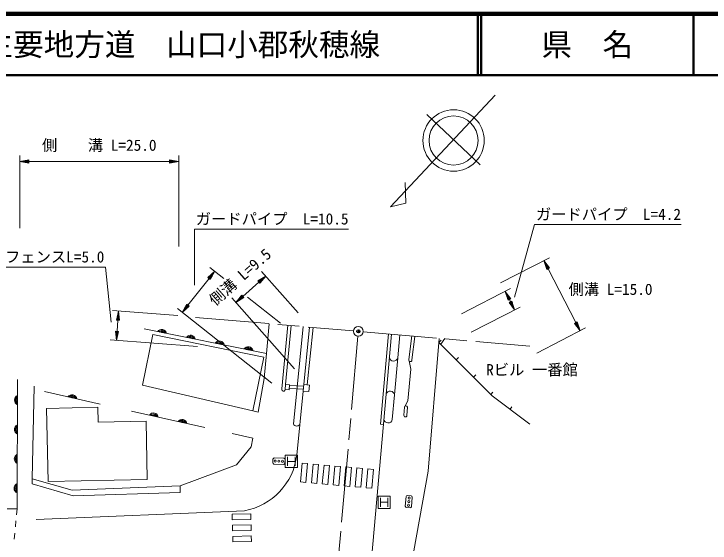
# Model space of a CAD drawing. Units: millimetres, scale not verified. Extents: x 40000 to 680000, y 20000 to 380000.
# Drawn here: x 221871 to 335699, y 293534 to 380000 of the extents above; entities that cross this region are included whole.
import ezdxf
from ezdxf.enums import TextEntityAlignment as Align

# ---------------------------------------------------------------- set-up
doc = ezdxf.new("R2010")
doc.units = ezdxf.units.MM
doc.header["$LTSCALE"] = 1000
doc.header["$PDMODE"] = 32
doc.header["$PDSIZE"] = 500
doc.linetypes.add('CHAIN', pattern=[18.5, 12, -1.5, 3.5, -1.5])
for name, color, linetype, lineweight in [('M-BGD', 7, 'Continuous', 13), ('M-BMK', 2, 'CHAIN', 13), ('M-BMK-SRVR', 3, 'Continuous', 13), ('M-STR-HTXT', 7, 'Continuous', 13), ('M-STR-STR1', 1, 'Continuous', 13), ('M-STR-STRC', 7, 'Continuous', 13), ('M-STR-STRD', 7, 'Continuous', 13), ('M-TTL', 2, 'Continuous', 140), ('M-TTL-LINE', 7, 'Continuous', 50)]:
    doc.layers.add(name, color=color, linetype=linetype, lineweight=lineweight)
doc.layers.add('M-OTRS', color=6, linetype='Continuous')
doc.layers.add('M-TTL-TXT', color=7, linetype='Continuous')
doc.styles.add('ＭＳ ゴシック', font='')
doc.styles.get('ＭＳ ゴシック').set_extended_font_data('MS Gothic')

msp = doc.modelspace()

# ---------------------------------------------------------------- linework, layer by layer
at = {"layer": 'M-BGD'}
for p, q in [((266658, 329119), (265666, 318762)), ((267198, 329073), (266304, 319443)), ((263169, 324530), (243172, 328520)), ((267562, 312968), (269176, 328918)), ((269836, 319389), (270784, 328755)), ((281820, 312944), (283121, 327702)), ((284619, 323802), (284948, 327541)), ((286447, 323537), (286907, 327375)), ((286949, 323460), (287411, 327314)), ((291657, 326046), (292343, 326954)), ((291375, 326329), (291729, 326682)), ((284619, 323802), (284084, 317735)), ((294196, 323494), (294551, 323847)), ((297018, 320658), (297372, 321011)), ((222474, 320271), (222385, 299115)), ((224853, 304045), (225172, 319192)), ((266897, 318776), (269223, 318668)), ((266920, 319271), (269246, 319162)), ((235987, 316249), (226883, 318287)), ((283730, 313722), (284084, 317735)), ((299839, 317823), (300194, 318176)), ((285720, 315762), (285635, 314422)), ((286218, 315730), (286133, 314390)), ((303010, 315390), (303310, 315789)), ((253105, 312416), (241076, 315109)), ((282287, 312903), (281820, 312944)), ((260937, 310662), (257572, 311415)), ((268712, 303515), (268986, 306603)), ((268986, 306603), (269882, 306523)), ((269609, 303436), (269882, 306523)), ((270505, 303356), (270779, 306444)), ((270779, 306444), (271675, 306365)), ((271402, 303277), (271675, 306365)), ((272298, 303198), (272572, 306285)), ((272572, 306285), (273468, 306206)), ((273195, 303118), (273468, 306206)), ((274091, 303039), (274365, 306126)), ((274365, 306126), (275261, 306047)), ((274988, 302959), (275261, 306047)), ((275884, 302880), (276158, 305968)), ((276158, 305968), (277054, 305888)), ((276781, 302801), (277054, 305888)), ((277677, 302721), (277951, 305809)), ((277951, 305809), (278847, 305729)), ((278574, 302642), (278847, 305729)), ((279470, 302562), (279744, 305650)), ((279744, 305650), (280640, 305570)), ((280367, 302483), (280640, 305570)), ((227461, 303571), (243685, 303931)), ((268712, 303515), (269609, 303436)), ((270505, 303356), (271402, 303277)), ((272298, 303198), (273195, 303118)), ((274091, 303039), (274988, 302959)), ((275884, 302880), (276781, 302801)), ((277677, 302721), (278574, 302642)), ((279470, 302562), (280367, 302483)), ((222385, 299115), (220789, 299116)), ((257564, 298232), (260603, 298297)), ((257564, 298232), (257583, 297332)), ((260603, 298297), (260622, 297397)), ((257583, 297332), (260622, 297397)), ((257602, 296432), (260641, 296497)), ((257602, 296432), (257622, 295532)), ((260641, 296497), (260660, 295597)), ((257622, 295532), (260660, 295597)), ((257641, 294633), (260679, 294697)), ((257641, 294633), (257660, 293733)), ((257660, 293733), (260699, 293798)), ((260679, 294697), (260699, 293798))]:
    msp.add_line(p, q, dxfattribs=at)
for points in [[(260957, 315157), (261795, 314930), (262792, 320428), (263169, 324530), (263593, 329383)], [(282853, 267769), (289628, 305281), (291429, 326985)], [(291375, 326329), (300050, 317611), (306209, 312988)], [(286481, 323302), (286792, 321969), (286302, 316802), (285769, 315863)], [(227461, 303571), (227196, 315530), (235592, 315716), (235646, 313272), (243473, 313446), (243685, 303931)], [(249056, 302860), (258243, 306322), (260688, 309265), (260937, 310662)]]:
    msp.add_lwpolyline(points, dxfattribs=at)
for points in [[(244591, 327611), (262748, 323887), (260957, 315157), (242899, 319360)], [(266304, 319443), (266245, 318615), (266870, 318571), (266929, 319398)], [(269165, 318366), (269274, 319446), (270176, 319355), (270067, 318275)], [(224871, 303230), (231556, 301230), (249056, 301804), (249056, 302860), (231371, 302156), (224853, 304045)]]:
    msp.add_lwpolyline(points, close=True, dxfattribs=at)
for centre, radius, start, end in [((246049, 327627), 812, 11.33437, 146.09464), ((246049, 327627), 650, 17.45015, 139.97885), ((246049, 327627), 488, 28.58284, 128.84616), ((246049, 327627), 325, 62.77213, 94.65687), ((250756, 326688), 812, 11.33437, 146.09464), ((250756, 326688), 650, 17.45015, 139.97885), ((250756, 326688), 488, 28.58284, 128.84616), ((250756, 326688), 325, 62.77213, 94.65687), ((255463, 325749), 812, 11.33437, 146.09464), ((255463, 325749), 650, 17.45015, 139.97885), ((255463, 325749), 488, 28.58284, 128.84616), ((255463, 325749), 325, 62.77213, 94.65687), ((260170, 324809), 812, 11.33437, 146.09464), ((260170, 324809), 650, 17.45015, 139.97885), ((260170, 324809), 488, 28.58284, 128.84616), ((260170, 324809), 325, 62.77213, 94.65687), ((283939, 323977), 702, 191.21334, 345.4991), ((286691, 323453), 258, 160.92486, 1.73772), ((265949, 318663), 300, 160.68832, 350.8703), ((222772, 316891), 812, 112.3797, 247.13997), ((231367, 316963), 812, 9.99813, 144.7584), ((231367, 316963), 650, 16.11392, 138.64261), ((283391, 317663), 697, 5.89693, 162.92047), ((222772, 316891), 650, 118.49548, 241.02418), ((222772, 316891), 488, 129.62817, 229.89149), ((222772, 316891), 325, 163.81746, 195.7022), ((231367, 316963), 488, 27.24661, 127.50993), ((231367, 316963), 325, 61.4359, 93.32064), ((285969, 315704), 255, 10.0686, 166.91653), ((244680, 313982), 812, 9.99813, 144.7584), ((244680, 313982), 650, 16.11392, 138.64261), ((244680, 313982), 488, 27.24661, 127.50993), ((244680, 313982), 325, 61.4359, 93.32064), ((285883, 314386), 250, 171.80542, 0.90203), ((249364, 312933), 812, 9.99813, 144.7584), ((249364, 312933), 650, 16.11392, 138.64261), ((249364, 312933), 488, 27.24661, 127.50993), ((249364, 312933), 325, 61.4359, 93.32064), ((283051, 313848), 691, 186.10601, 349.43939), ((222752, 312092), 812, 112.3797, 247.13997), ((222752, 312092), 650, 118.49548, 241.02418), ((222752, 312092), 488, 129.62817, 229.89149), ((222752, 312092), 325, 163.81746, 195.7022), ((268111, 313295), 639, 210.84407, 321.53363), ((222732, 307292), 812, 112.3797, 247.13997), ((222732, 307292), 650, 118.49548, 241.02418), ((222732, 307292), 488, 129.62817, 229.89149), ((222732, 307292), 325, 163.81746, 195.7022), ((222712, 302492), 812, 112.3797, 247.13997), ((222712, 302492), 650, 118.49548, 241.02418), ((222712, 302492), 488, 129.62817, 229.89149), ((222712, 302492), 325, 163.81746, 195.7022)]:
    msp.add_arc(centre, radius, start, end, dxfattribs=at)
at = {"layer": 'M-BMK'}
for p, q in [((251573, 330418), (277399, 328194)), ((278993, 328057), (306232, 325710)), ((278125, 327328), (271254, 249325))]:
    msp.add_line(p, q, dxfattribs=at)
at = {"layer": 'M-BMK-SRVR'}
for p, q in [((300536, 366714), (283453, 348461)), ((298105, 355365), (289406, 363557)), ((285974, 349093), (285829, 352445)), ((283453, 348461), (285974, 349093))]:
    msp.add_line(p, q, dxfattribs=at)
for centre, radius in [((293765, 359322), 5016), ((293765, 359322), 4013), ((278196, 328125), 800)]:
    msp.add_circle(centre, radius, dxfattribs=at)
at = {"layer": 'M-OTRS'}
msp.add_point((278196, 328125), dxfattribs=at)
at = {"layer": 'M-STR-HTXT'}
for p, q in [((222834, 344987), (222834, 356884)), ((248810, 342009), (248810, 356884)), ((222834, 355884), (224334, 356134)), ((222834, 355884), (224334, 355634)), ((222834, 355884), (224334, 355884)), ((224334, 355934), (223134, 355934)), ((224334, 355834), (223134, 355834)), ((223434, 355984), (224334, 355984)), ((223434, 355784), (224334, 355784)), ((224334, 356034), (223734, 356034)), ((224334, 355734), (223734, 355734)), ((224034, 356084), (224334, 356084)), ((224034, 355684), (224334, 355684)), ((224334, 355634), (224334, 356134)), ((224334, 355884), (247310, 355884)), ((248810, 355884), (247310, 356134)), ((247310, 356134), (247310, 355634)), ((247610, 356084), (247310, 356084)), ((247310, 356034), (247910, 356034)), ((248210, 355984), (247310, 355984)), ((247310, 355934), (248510, 355934)), ((248810, 355884), (247310, 355634)), ((248810, 355884), (247310, 355884)), ((247310, 355834), (248510, 355834)), ((248210, 355784), (247310, 355784)), ((247310, 355734), (247910, 355734)), ((247610, 355684), (247310, 355684)), ((303705, 333721), (307006, 345596)), ((307006, 345596), (330956, 345596)), ((251394, 335658), (251394, 344843)), ((251394, 344843), (276594, 344843)), ((301428, 336036), (309428, 340161)), ((308539, 339703), (309004, 338255)), ((308539, 339703), (309448, 338484)), ((308539, 339703), (309226, 338370)), ((309182, 338347), (308632, 339413)), ((309271, 338392), (308721, 339459)), ((308903, 339215), (309315, 338415)), ((236863, 338636), (212913, 338636)), ((237760, 329630), (236863, 338636)), ((256196, 336770), (253921, 338567)), ((308725, 339124), (309137, 338324)), ((309093, 338301), (308818, 338834)), ((308911, 338545), (309048, 338278)), ((309004, 338255), (309448, 338484)), ((309360, 338438), (309085, 338972)), ((309226, 338370), (313771, 329555)), ((309266, 338728), (309404, 338461)), ((254706, 337947), (253580, 336925)), ((253805, 337130), (253619, 336894)), ((253658, 336863), (254030, 337334)), ((254256, 337539), (253698, 336832)), ((253737, 336801), (254481, 337743)), ((254706, 337947), (253776, 336770)), ((253815, 336739), (254559, 337681)), ((254412, 337415), (253854, 336708)), ((253894, 336677), (254266, 337148)), ((254706, 337947), (253972, 336615)), ((263040, 337165), (261750, 336360)), ((261882, 336210), (262782, 337004)), ((263040, 337165), (261915, 336172)), ((263040, 337165), (262080, 335985)), ((268333, 331166), (262378, 337914)), ((250318, 332395), (253776, 336770)), ((253580, 336925), (253972, 336615)), ((254119, 336882), (253933, 336646)), ((259285, 333852), (261915, 336172)), ((261750, 336360), (262080, 335985)), ((262008, 336521), (261783, 336322)), ((261816, 336285), (262266, 336682)), ((262524, 336843), (261849, 336247)), ((261948, 336135), (262848, 336929)), ((262656, 336693), (261981, 336097)), ((262014, 336060), (262464, 336457)), ((262272, 336221), (262047, 336022)), ((295080, 331008), (303092, 335109)), ((267742, 322000), (257499, 333609)), ((258160, 332859), (259120, 334039)), ((258160, 332859), (259285, 333852)), ((258160, 332859), (259450, 333664)), ((259252, 333889), (258352, 333095)), ((259318, 333814), (258418, 333020)), ((258544, 333331), (259219, 333927)), ((258676, 333181), (259351, 333777)), ((259186, 333964), (258736, 333567)), ((258928, 333803), (259153, 334002)), ((259384, 333739), (258934, 333342)), ((259450, 333664), (259120, 334039)), ((259192, 333503), (259417, 333702)), ((265443, 329463), (260084, 333697)), ((302202, 334654), (302663, 333204)), ((302202, 334654), (303108, 333432)), ((302202, 334654), (302885, 333318)), ((302841, 333296), (302294, 334364)), ((302930, 333341), (302383, 334409)), ((302386, 334074), (302796, 333273)), ((302752, 333250), (302478, 333784)), ((302564, 334165), (302974, 333364)), ((303019, 333387), (302745, 333921)), ((302926, 333676), (303063, 333409)), ((249388, 331218), (250122, 332550)), ((249388, 331218), (250318, 332395)), ((250279, 332426), (249535, 331484)), ((249682, 331751), (250240, 332457)), ((250200, 332488), (249828, 332017)), ((249975, 332283), (250161, 332519)), ((250514, 332240), (250122, 332550)), ((302570, 333494), (302707, 333227)), ((302663, 333204), (303108, 333432)), ((303283, 333089), (302838, 332861)), ((303744, 331640), (302838, 332861)), ((303020, 332617), (302883, 332884)), ((302885, 333318), (303061, 332975)), ((302927, 332907), (303201, 332372)), ((303382, 332128), (302972, 332929)), ((303016, 332952), (303563, 331884)), ((303744, 331640), (303061, 332975)), ((303105, 332998), (303652, 331930)), ((303560, 332219), (303150, 333020)), ((303194, 333043), (303468, 332509)), ((303376, 332799), (303239, 333066)), ((303744, 331640), (303283, 333089)), ((248676, 330727), (237984, 331525)), ((238982, 331451), (238621, 329974)), ((238982, 331451), (238870, 329955)), ((238982, 331451), (239119, 329937)), ((264040, 319639), (248604, 331838)), ((249388, 331218), (250514, 332240)), ((250357, 332364), (249613, 331422)), ((249839, 331627), (250397, 332333)), ((250436, 332302), (250064, 331831)), ((250289, 332035), (250475, 332271)), ((296623, 327994), (304635, 332095)), ((238693, 330269), (238671, 329970)), ((238720, 329966), (238765, 330565)), ((238837, 330860), (238770, 329963)), ((238820, 329959), (238909, 331156)), ((238920, 329951), (239009, 331148)), ((239037, 330845), (238970, 329948)), ((239020, 329944), (239064, 330542)), ((239092, 330239), (239069, 329940)), ((238621, 329974), (239119, 329937)), ((238734, 328139), (238870, 329955)), ((313994, 329669), (313549, 329440)), ((314459, 328222), (313549, 329440)), ((313731, 329196), (313594, 329463)), ((313638, 329486), (313913, 328953)), ((314095, 328709), (313682, 329509)), ((313727, 329532), (314277, 328465)), ((314459, 328222), (313771, 329555)), ((313816, 329578), (314366, 328511)), ((314273, 328801), (313860, 329601)), ((313905, 329623), (314180, 329090)), ((314087, 329380), (313949, 329646)), ((314459, 328222), (313994, 329669)), ((238623, 326643), (238485, 328158)), ((238984, 328120), (238485, 328158)), ((238513, 327855), (238535, 328154)), ((238585, 328150), (238540, 327552)), ((238568, 327249), (238635, 328146)), ((238685, 328143), (238595, 326946)), ((238623, 326643), (238734, 328139)), ((238623, 326643), (238984, 328120)), ((238784, 328135), (238695, 326939)), ((238767, 327234), (238834, 328132)), ((238884, 328128), (238839, 327530)), ((238912, 327825), (238934, 328124)), ((307348, 324555), (315348, 328680)), ((251903, 325652), (237626, 326718))]:
    msp.add_line(p, q, dxfattribs=at)
at = {"layer": 'M-STR-STR1'}
for p, q in [((222385, 299115), (222298, 298164)), ((222207, 297168), (222116, 296173)), ((222025, 295177), (221934, 294181))]:
    msp.add_line(p, q, dxfattribs=at)
at = {"layer": 'M-STR-STRC'}
for p, q in [((264421, 307442), (266020, 307388)), ((266247, 305881), (266247, 307881)), ((266247, 307881), (268247, 307881)), ((266622, 307631), (266622, 306131)), ((267872, 307631), (267872, 306131)), ((268247, 307881), (268247, 305881)), ((264215, 307249), (264194, 306649)), ((265986, 306389), (264387, 306443)), ((266193, 306582), (266213, 307181)), ((266622, 306881), (267872, 306881)), ((268247, 305881), (266247, 305881)), ((281409, 299195), (281409, 301195)), ((281409, 301195), (283409, 301195)), ((281784, 300945), (281784, 299445)), ((283034, 300945), (283034, 299445)), ((283409, 301195), (283409, 299195)), ((285863, 299546), (286002, 301140)), ((286816, 301270), (286218, 301322)), ((286998, 301053), (286860, 299459)), ((281784, 300195), (283034, 300195)), ((283409, 299195), (281409, 299195)), ((286045, 299329), (286643, 299277))]:
    msp.add_line(p, q, dxfattribs=at)
for centre in [(264604, 306936), (265204, 306915), (265803, 306895), (286483, 300897), (286379, 299702), (286431, 300300)]:
    msp.add_circle(centre, 167, dxfattribs=at)
for centre, radius, start, end in [((264500, 307150), 302, 105.18777, 160.93656), ((265907, 307088), 320, 16.85874, 69.26558), ((264492, 306734), 310, 195.8816, 250.24272), ((265896, 306693), 318, 286.63239, 339.49193), ((286287, 301020), 310, 102.86231, 157.22344), ((286702, 300990), 302, 12.16848, 67.91727), ((286172, 299621), 318, 193.6131, 246.47265), ((286567, 299588), 320, 283.83946, 336.24629)]:
    msp.add_arc(centre, radius, start, end, dxfattribs=at)
at = {"layer": 'M-STR-STRD'}
for p, q in [((268105, 307886), (270222, 328812)), ((278654, 271680), (283588, 327661)), ((225528, 297394), (259547, 298824))]:
    msp.add_line(p, q, dxfattribs=at)
msp.add_arc((257735, 309107), 10441, 279.994, 353.28532, dxfattribs=at)
at = {"layer": 'M-TTL'}
msp.add_line((680000, 380000), (40000, 380000), dxfattribs=at)
at = {"layer": 'M-TTL-LINE'}
for p, q in [((297750, 380000), (297750, 370000)), ((298250, 380000), (298250, 370000)), ((333000, 380000), (333000, 370000)), ((40000, 370000), (680000, 370000))]:
    msp.add_line(p, q, dxfattribs=at)

# ---------------------------------------------------------------- texts
at = {"layer": 'M-BGD', "style": 'ＭＳ ゴシック'}
msp.add_text('Rビル 一番館', height=1833, dxfattribs=at).set_placement((306581, 320396), align=Align.BOTTOM_CENTER)
at = {"layer": 'M-STR-HTXT', "style": 'ＭＳ ゴシック'}
for s, p in [('側\u3000\u3000溝 L=25.0', (235822, 357084)), ('ガードパイプ  L=4.2', (319081, 345796)), ('ガードパイプ  L=10.5', (264094, 345043)), ('ガードフェンスL=5.0', (224788, 338836)), ('側溝 L=15.0', (319420, 333541))]:
    msp.add_text(s, height=1833, dxfattribs=at).set_placement(p, align=Align.BOTTOM_CENTER)
msp.add_text('側溝 L=9.5', height=1833, rotation=41.424, dxfattribs=at).set_placement((259806, 335912), align=Align.BOTTOM_CENTER)
at = {"layer": 'M-TTL-TXT', "style": 'ＭＳ ゴシック'}
msp.add_text('主要地方道\u3000山口小郡秋穂線', height=3666, dxfattribs=at).set_placement((216734, 375000), align=Align.MIDDLE_LEFT)
msp.add_text('県\u3000名', height=3666, dxfattribs=at).set_placement((315625, 375000), align=Align.MIDDLE_CENTER)

doc.saveas('drawing.dxf')
